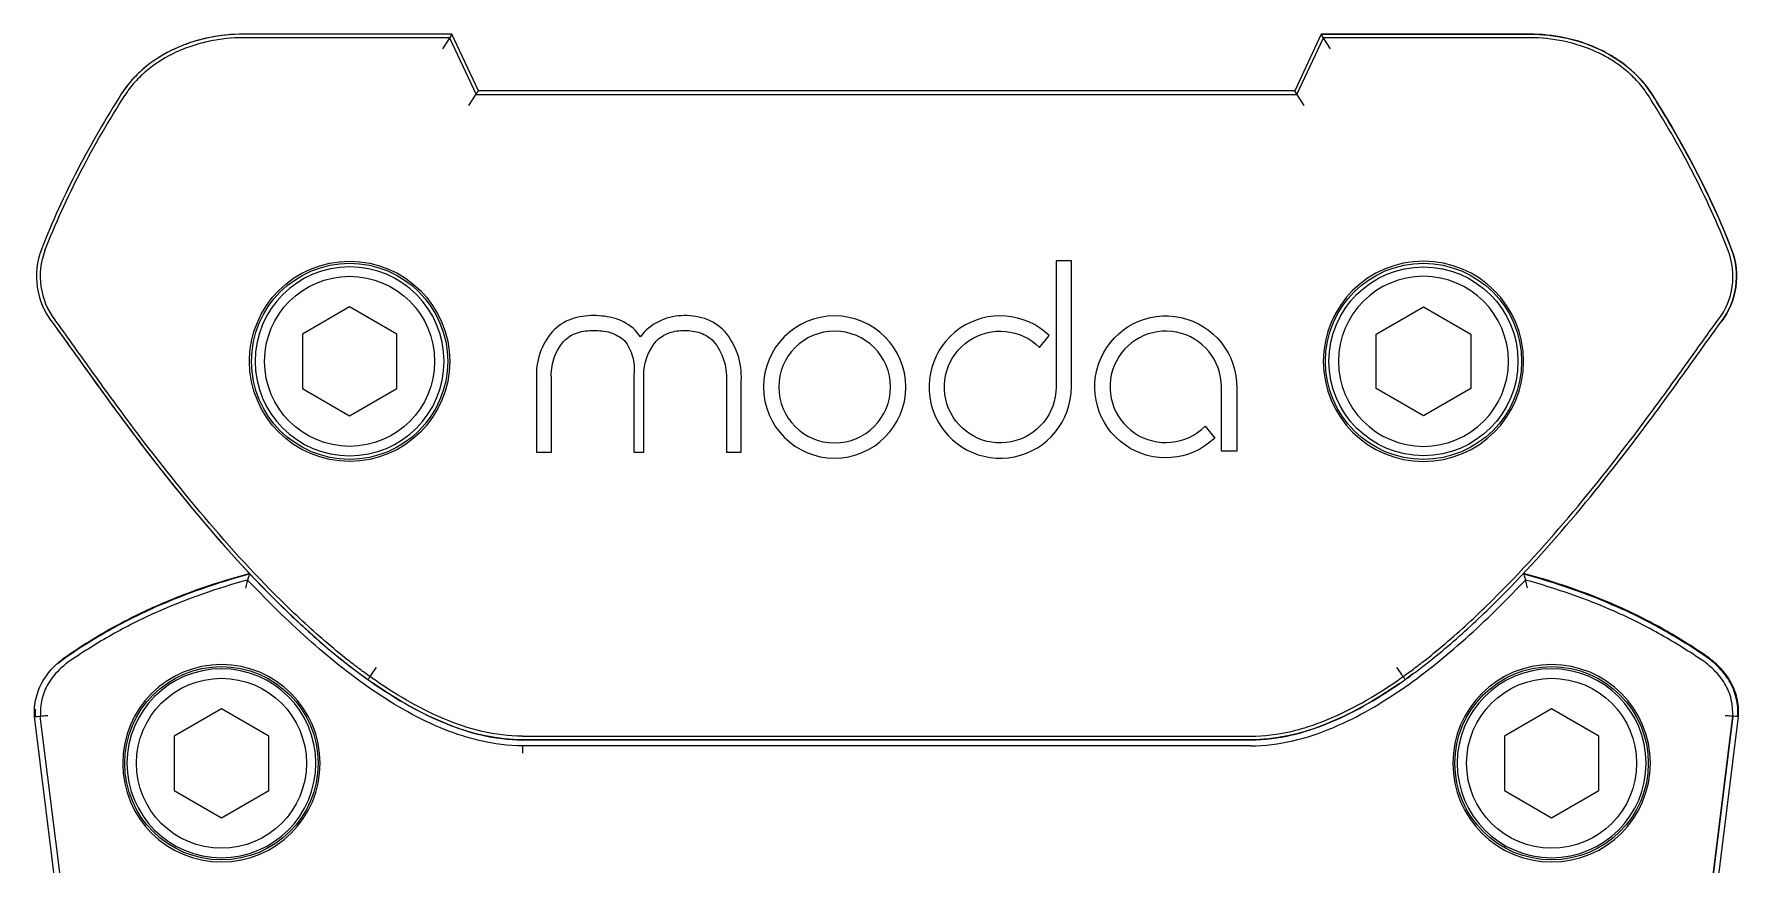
# Model space of a CAD drawing. Header units: inches. Extents: x -1 to 22.2, y 2.7 to 16.5.
# Drawn here: x 20.377 to 22.155, y 9.419 to 10.284 of the extents above; entities that cross this region are included whole.
import ezdxf

# ---------------------------------------------------------------- set-up
doc = ezdxf.new("R2010")
doc.units = ezdxf.units.IN
doc.header["$MEASUREMENT"] = 0
doc.layers.add('Graze 2.0', color=7, linetype='Continuous')

msp = doc.modelspace()

# ---------------------------------------------------------------- linework, layer by layer
at = {"layer": 'Graze 2.0'}
for p, q in [((20.812275, 10.284219), (20.595297, 10.284219)), ((20.809868, 10.280439), (20.595297, 10.280439)), ((20.809997, 10.280642), (20.802473, 10.268833)), ((20.809868, 10.280439), (20.837405, 10.221384)), ((20.812275, 10.284219), (20.809997, 10.280642)), ((20.839813, 10.225164), (20.812275, 10.284219)), ((21.717787, 10.284219), (21.690249, 10.225164)), ((21.692657, 10.221384), (21.720195, 10.280439)), ((21.720066, 10.280642), (21.717787, 10.284219)), ((21.934765, 10.284219), (21.717787, 10.284219)), ((21.727589, 10.268833), (21.720066, 10.280642)), ((21.934765, 10.280439), (21.720195, 10.280439)), ((20.837534, 10.221587), (20.839813, 10.225164)), ((21.690249, 10.225164), (20.839813, 10.225164)), ((21.692528, 10.221587), (21.690249, 10.225164)), ((20.830011, 10.209778), (20.837534, 10.221587)), ((20.837405, 10.221384), (21.692657, 10.221384)), ((21.700052, 10.209778), (21.692528, 10.221587)), ((21.457608, 10.047876), (21.441707, 10.047876)), ((21.441707, 10.047876), (21.441707, 9.916466)), ((21.457608, 9.916466), (21.457608, 10.047876)), ((20.705646, 10.000068), (20.656433, 9.971655)), ((20.754858, 9.971655), (20.705646, 10.000068)), ((21.775204, 9.971655), (21.824417, 10.000068)), ((21.824417, 10.000068), (21.87363, 9.971655)), ((20.656433, 9.971655), (20.656433, 9.914829)), ((20.754858, 9.914829), (20.754858, 9.971655)), ((21.42454, 9.957748), (21.434622, 9.970123)), ((21.775204, 9.914829), (21.775204, 9.971655)), ((21.87363, 9.971655), (21.87363, 9.914829)), ((20.900327, 9.924797), (20.900327, 9.848753)), ((20.915882, 9.848753), (20.915882, 9.925177)), ((21.001914, 9.929674), (21.001914, 9.848753)), ((21.012164, 9.848753), (21.012164, 9.928102)), ((21.098149, 9.92348), (21.098149, 9.848753)), ((21.1137, 9.848753), (21.1137, 9.92293)), ((20.656433, 9.914829), (20.705646, 9.886416)), ((20.705646, 9.886416), (20.754858, 9.914829)), ((21.61398, 9.849702), (21.61398, 9.916656)), ((21.629848, 9.915338), (21.629848, 9.849702)), ((21.824417, 9.886416), (21.775204, 9.914829)), ((21.87363, 9.914829), (21.824417, 9.886416)), ((21.596894, 9.87552), (21.60696, 9.863156)), ((20.900327, 9.848753), (20.915882, 9.848753)), ((21.001914, 9.848753), (21.012164, 9.848753)), ((21.098149, 9.848753), (21.1137, 9.848753)), ((21.629848, 9.849702), (21.61398, 9.849702)), ((20.530156, 8.344224), (20.377452, 9.572961)), ((20.536082, 8.345061), (20.383411, 9.573542)), ((20.572118, 9.581202), (20.522905, 9.552789)), ((20.621331, 9.552789), (20.572118, 9.581202)), ((21.957945, 9.581202), (21.908732, 9.552789)), ((22.007157, 9.552789), (21.957945, 9.581202)), ((22.146452, 9.573561), (21.993781, 8.345089)), ((22.146652, 9.573542), (21.99398, 8.345061)), ((21.999907, 8.344224), (22.152611, 9.572961)), ((20.522905, 9.552789), (20.522905, 9.495964)), ((20.621331, 9.495964), (20.621331, 9.552789)), ((20.88571, 9.55254), (21.644353, 9.55254)), ((20.88571, 9.548761), (21.644353, 9.548761)), ((21.644353, 9.548761), (20.88571, 9.548761)), ((21.908732, 9.552789), (21.908732, 9.495964)), ((22.007157, 9.495964), (22.007157, 9.552789)), ((20.88571, 9.542776), (20.88571, 9.534904)), ((21.644353, 9.542575), (20.88571, 9.542575)), ((20.522905, 9.495964), (20.572118, 9.467551)), ((20.572118, 9.467551), (20.621331, 9.495964)), ((21.908732, 9.495964), (21.957945, 9.467551)), ((21.957945, 9.467551), (22.007157, 9.495964))]:
    msp.add_line(p, q, dxfattribs=at)
for centre, radius in [((20.705646, 9.943242), 0.104331), ((20.705646, 9.943242), 0.1022), ((20.705646, 9.943242), 0.088583), ((21.824417, 9.943242), 0.1022), ((21.824417, 9.943242), 0.098425), ((20.572118, 9.524377), 0.100737), ((21.957945, 9.524377), 0.100737), ((20.572118, 9.524377), 0.088583), ((21.957945, 9.524377), 0.088583)]:
    msp.add_circle(centre, radius, dxfattribs=at)
at = {"layer": 'Graze 2.0', "extrusion": (0, 0, -1)}
for centre, radius in [((-21.824417, 9.943242), 0.104331), ((-20.705646, 9.943242), 0.098425), ((-21.824417, 9.943242), 0.088583), ((-21.210962, 9.916465), 0.074121), ((-21.210962, 9.916465), 0.05822), ((-20.572118, 9.524377), 0.102867), ((-20.572118, 9.524377), 0.098425), ((-21.957945, 9.524377), 0.102867), ((-21.957945, 9.524377), 0.098425)]:
    msp.add_circle(centre, radius, dxfattribs=at)
at = {"layer": 'Graze 2.0'}
for centre, radius, start, end in [((20.458225, 10.031835), 0.07874, 159.079656, 217.187796), ((20.458225, 10.031835), 0.07874, 159.079656, 217.187796), ((20.458225, 10.031835), 0.074961, 159.079656, 217.187796), ((22.071837, 10.031835), 0.074961, 322.812204, 20.920344), ((22.071837, 10.031835), 0.07874, 322.812204, 20.920344), ((20.97091, 9.944873), 0.044617, 32.311824, 43.890986), ((21.383488, 9.916466), 0.07412, 46.378915, 0.000036), ((20.970306, 9.928968), 0.070103, 139.548205, 183.411243), ((21.040337, 9.926945), 0.073472, 356.867796, 40.400317), ((21.555917, 9.916656), 0.058062, 0, 314.889184)]:
    msp.add_arc(centre, radius, start, end, dxfattribs=at)
at = {"layer": 'Graze 2.0', "extrusion": (0, 0, -1)}
for centre, radius, start, end in [((-22.071837, 10.031835), 0.07874, 159.079656, 217.187796), ((-21.555917, 9.916656), 0.073942, 226.346442, 181.021275), ((-21.383488, 9.916466), 0.058219, 180, 134.840768), ((-20.971146, 9.928767), 0.05538, 356.283525, 39.474674), ((-21.067305, 9.928898), 0.055147, 359.172828, 39.685672), ((-21.039474, 9.926752), 0.058767, 140.566498, 183.191887)]:
    msp.add_arc(centre, radius, start, end, dxfattribs=at)
at = {"layer": 'Graze 2.0'}
for points, knots in [([(20.595297, 10.284219), (20.582903, 10.284219), (20.570676, 10.282957), (20.552794, 10.279203), (20.546902, 10.277639), (20.535265, 10.273848), (20.529497, 10.27161), (20.512638, 10.263875), (20.502134, 10.257456), (20.487869, 10.245702), (20.48337, 10.241419), (20.475182, 10.232296), (20.471457, 10.22743), (20.468147, 10.222223)], [0, 0, 0, 0, 0.25, 0.25, 0.375, 0.375, 0.5, 0.5, 0.75, 0.75, 0.875, 0.875, 1, 1, 1, 1]), ([(20.595297, 10.280439), (20.583161, 10.280439), (20.571192, 10.279203), (20.553701, 10.275531), (20.54794, 10.274002), (20.536569, 10.270298), (20.530936, 10.268112), (20.514488, 10.260565), (20.504261, 10.254311), (20.490412, 10.242899), (20.486051, 10.238747), (20.478127, 10.229919), (20.474529, 10.225218), (20.471337, 10.220195)], [0, 0, 0, 0, 0.25, 0.25, 0.375, 0.375, 0.5, 0.5, 0.75, 0.75, 0.875, 0.875, 1, 1, 1, 1]), ([(22.061915, 10.222223), (22.058609, 10.227425), (22.054889, 10.232286), (22.046713, 10.241397), (22.042223, 10.245674), (22.032729, 10.253504), (22.027739, 10.257055), (22.017326, 10.263505), (22.011879, 10.266415), (21.995084, 10.274134), (21.983386, 10.277918), (21.959251, 10.282986), (21.947064, 10.284219), (21.934765, 10.284219)], [0, 0, 0, 0, 0.125, 0.125, 0.25, 0.25, 0.375, 0.375, 0.5, 0.5, 0.75, 0.75, 1, 1, 1, 1]), ([(22.058725, 10.220195), (22.055536, 10.225213), (22.051944, 10.229909), (22.044032, 10.238726), (22.03968, 10.242872), (22.030462, 10.250474), (22.025611, 10.253927), (22.015473, 10.260207), (22.010164, 10.263043), (21.993779, 10.270574), (21.982346, 10.274274), (21.958738, 10.279232), (21.946808, 10.280439), (21.934765, 10.280439)], [0, 0, 0, 0, 0.125, 0.125, 0.25, 0.25, 0.375, 0.375, 0.5, 0.5, 0.75, 0.75, 1, 1, 1, 1]), ([(20.468147, 10.222223), (20.451803, 10.196507), (20.436479, 10.170158), (20.408354, 10.116102), (20.395556, 10.088412), (20.384676, 10.059951)], [0, 0, 0, 0, 0.5, 0.5, 1, 1, 1, 1]), ([(20.388206, 10.058601), (20.399024, 10.0869), (20.411763, 10.114465), (20.439776, 10.168306), (20.455048, 10.194565), (20.471337, 10.220195)], [0, 0, 0, 0, 0.5, 0.5, 1, 1, 1, 1]), ([(22.141856, 10.058601), (22.131039, 10.086899), (22.118301, 10.114462), (22.09029, 10.1683), (22.075011, 10.194571), (22.058725, 10.220195)], [0, 0, 0, 0, 0.5, 0.5, 1, 1, 1, 1]), ([(22.145387, 10.059951), (22.134507, 10.088411), (22.12171, 10.116099), (22.093587, 10.170152), (22.078255, 10.196513), (22.061915, 10.222223)], [0, 0, 0, 0, 0.5, 0.5, 1, 1, 1, 1]), ([(20.395496, 9.984242), (20.40182, 9.975908), (20.407884, 9.967382), (20.420057, 9.950364), (20.426127, 9.941843), (20.444412, 9.916335), (20.4567, 9.899402), (20.494145, 9.849044), (20.519887, 9.816007), (20.573626, 9.751961), (20.601585, 9.720925), (20.646216, 9.676806), (20.661558, 9.662508), (20.685297, 9.642084), (20.693338, 9.63544), (20.705627, 9.625768), (20.709762, 9.622593), (20.717499, 9.616808), (20.721102, 9.614199), (20.724712, 9.6116)], [0, 0, 0, 0, 0.06278875, 0.06278875, 0.12557751, 0.12557751, 0.25115501, 0.25115501, 0.50231002, 0.50231002, 0.75346503, 0.75346503, 0.87904254, 0.87904254, 0.94183129, 0.94183129, 0.97322567, 0.97322567, 1, 1, 1, 1]), ([(20.726876, 9.614699), (20.723283, 9.617286), (20.719726, 9.619863), (20.712051, 9.6256), (20.707941, 9.628756), (20.695723, 9.638373), (20.687724, 9.644982), (20.6641, 9.665307), (20.64882, 9.679547), (20.604349, 9.723507), (20.576462, 9.754461), (20.522841, 9.818366), (20.497144, 9.851344), (20.45975, 9.901634), (20.447477, 9.918548), (20.429203, 9.94404), (20.423135, 9.952558), (20.410954, 9.969586), (20.404886, 9.978119), (20.398507, 9.986527)], [0, 0, 0, 0, 0.02667398, 0.02667398, 0.0580716, 0.0580716, 0.12086682, 0.12086682, 0.24645728, 0.24645728, 0.49763818, 0.49763818, 0.74881909, 0.74881909, 0.87440955, 0.87440955, 0.93720477, 0.93720477, 1, 1, 1, 1]), ([(21.003064, 9.975805), (20.997859, 9.980878), (20.99002, 9.985465), (20.974976, 9.990005), (20.967451, 9.990852), (20.95219, 9.990948), (20.944312, 9.989948), (20.929363, 9.984675), (20.922179, 9.979746), (20.916961, 9.974452)], [0, 0, 0, 0, 0.25, 0.25, 0.5, 0.5, 0.75, 0.75, 1, 1, 1, 1]), ([(20.928398, 9.963974), (20.930469, 9.966007), (20.932695, 9.967822), (20.937541, 9.970897), (20.940201, 9.97215), (20.948386, 9.974862), (20.954228, 9.975493), (20.962804, 9.975414), (20.965656, 9.975225), (20.971348, 9.974575), (20.97422, 9.974082), (20.982507, 9.97172), (20.987542, 9.968703), (20.991877, 9.964841)], [0, 0, 0, 0, 0.125, 0.125, 0.25, 0.25, 0.5, 0.5, 0.625, 0.625, 0.75, 0.75, 1, 1, 1, 1]), ([(21.096289, 9.974564), (21.09103, 9.980044), (21.083187, 9.985179), (21.067446, 9.990366), (21.059285, 9.991175), (21.035178, 9.990017), (21.018117, 9.982307), (21.008618, 9.968722)], [0, 0, 0, 0, 0.25, 0.25, 0.5, 0.5, 1, 1, 1, 1]), ([(21.024866, 9.964114), (21.026845, 9.966049), (21.028959, 9.967793), (21.033546, 9.970782), (21.036058, 9.972027), (21.04382, 9.974747), (21.049382, 9.975423), (21.060295, 9.975459), (21.065835, 9.974692), (21.076195, 9.971075), (21.080955, 9.968034), (21.084863, 9.964079)], [0, 0, 0, 0, 0.125, 0.125, 0.25, 0.25, 0.5, 0.5, 0.75, 0.75, 1, 1, 1, 1]), ([(21.803186, 9.614699), (21.806785, 9.61729), (21.810348, 9.619871), (21.818037, 9.62562), (21.822155, 9.628782), (21.834399, 9.638422), (21.842419, 9.645049), (21.866112, 9.66544), (21.881385, 9.679683), (21.925789, 9.723591), (21.953656, 9.754524), (22.007259, 9.818414), (22.032958, 9.851396), (22.07034, 9.901671), (22.082607, 9.918577), (22.100874, 9.944059), (22.106939, 9.952574), (22.119115, 9.969595), (22.125181, 9.978125), (22.131555, 9.986527)], [0, 0, 0, 0, 0.02668085, 0.02668085, 0.05807824, 0.05807824, 0.12087302, 0.12087302, 0.24646259, 0.24646259, 0.49764173, 0.49764173, 0.74882086, 0.74882086, 0.87441043, 0.87441043, 0.93720522, 0.93720522, 1, 1, 1, 1]), ([(21.805363, 9.611609), (21.808975, 9.61421), (21.81258, 9.61682), (21.820327, 9.622612), (21.824469, 9.625794), (21.836784, 9.635489), (21.844846, 9.642151), (21.868654, 9.662642), (21.883989, 9.676943), (21.928553, 9.721008), (21.956492, 9.752024), (22.010213, 9.816055), (22.035957, 9.849095), (22.07339, 9.899438), (22.085672, 9.916365), (22.103949, 9.941862), (22.110017, 9.95038), (22.122185, 9.967391), (22.128247, 9.975914), (22.134566, 9.984242)], [0, 0, 0, 0, 0.02674934, 0.02674934, 0.05814452, 0.05814452, 0.12093488, 0.12093488, 0.24651562, 0.24651562, 0.49767708, 0.49767708, 0.74883854, 0.74883854, 0.87441927, 0.87441927, 0.93720963, 0.93720963, 1, 1, 1, 1]), ([(20.991877, 9.964841), (20.995868, 9.959956), (20.998832, 9.954288), (21.002185, 9.942296), (21.002652, 9.935932), (21.001914, 9.929674)], [0, 0, 0, 0, 0.5, 0.5, 1, 1, 1, 1]), ([(20.413681, 9.638128), (20.428027, 9.647694), (20.442645, 9.656817), (20.472779, 9.673602), (20.48821, 9.681268), (20.535527, 9.70219), (20.568111, 9.713226), (20.601362, 9.722289)], [0, 0, 0, 0, 0.25, 0.25, 0.5, 0.5, 1, 1, 1, 1]), ([(20.601116, 9.721406), (20.567951, 9.712367), (20.535357, 9.70128), (20.488211, 9.680394), (20.472862, 9.672755), (20.442952, 9.656078), (20.428409, 9.647002), (20.414118, 9.637473)], [0, 0, 0, 0, 0.5, 0.5, 0.75, 0.75, 1, 1, 1, 1]), ([(20.59942, 9.71534), (20.56765, 9.706531), (20.536567, 9.695886), (20.49088, 9.675685), (20.475619, 9.668104), (20.445825, 9.651507), (20.431361, 9.642483), (20.417112, 9.632981)], [0, 0, 0, 0, 0.49081973, 0.49081973, 0.74540986, 0.74540986, 1, 1, 1, 1]), ([(20.599483, 9.715566), (20.599465, 9.715501), (20.599139, 9.71433), (20.598213, 9.710976), (20.59762, 9.708821), (20.597043, 9.706708)], [0, 0, 0, 0, 0.5, 0.5, 1, 1, 1, 1]), ([(20.88571, 9.542575), (20.870745, 9.542575), (20.856188, 9.54448), (20.834871, 9.549395), (20.827843, 9.551379), (20.813937, 9.555952), (20.807043, 9.558548), (20.786876, 9.566974), (20.77398, 9.573467), (20.748995, 9.587736), (20.736905, 9.595506), (20.713321, 9.611992), (20.701803, 9.620723), (20.679453, 9.638798), (20.668593, 9.648154), (20.647357, 9.667363), (20.63698, 9.677216), (20.617514, 9.696469), (20.608403, 9.705864), (20.59942, 9.71534)], [0, 0, 0, 0, 0.12637047, 0.12637047, 0.18955571, 0.18955571, 0.25274095, 0.25274095, 0.37911142, 0.37911142, 0.5054819, 0.5054819, 0.63185237, 0.63185237, 0.75822285, 0.75822285, 0.88459332, 0.88459332, 1, 1, 1, 1]), ([(20.601362, 9.722289), (20.601127, 9.721455), (20.600893, 9.720621), (20.600452, 9.719046), (20.600245, 9.718305), (20.599853, 9.716898), (20.599668, 9.716232), (20.599483, 9.715566)], [0, 0, 0, 0, 0.37246657, 0.37246657, 0.7030082, 0.7030082, 1, 1, 1, 1]), ([(21.644353, 9.542575), (21.659347, 9.542575), (21.673957, 9.544491), (21.702563, 9.551103), (21.716649, 9.555867), (21.756815, 9.572705), (21.78147, 9.587337), (21.816728, 9.611982), (21.828216, 9.620685), (21.850592, 9.638773), (21.86146, 9.648138), (21.882701, 9.66736), (21.893081, 9.677214), (21.91255, 9.69647), (21.921661, 9.705866), (21.930642, 9.71534)], [0, 0, 0, 0, 0.12637067, 0.12637067, 0.25274135, 0.25274135, 0.5054827, 0.5054827, 0.63185337, 0.63185337, 0.75822405, 0.75822405, 0.88459472, 0.88459472, 1, 1, 1, 1]), ([(22.116382, 9.638128), (22.102048, 9.647686), (22.087441, 9.656802), (22.057331, 9.673577), (22.041914, 9.681238), (21.994635, 9.702151), (21.96194, 9.71323), (21.928701, 9.722289)], [0, 0, 0, 0, 0.25, 0.25, 0.5, 0.5, 1, 1, 1, 1]), ([(21.928701, 9.722289), (21.928945, 9.721423), (21.929188, 9.720556), (21.929633, 9.718965), (21.929835, 9.71824), (21.930218, 9.716866), (21.930399, 9.716216), (21.93058, 9.715566)], [0, 0, 0, 0, 0.38689188, 0.38689188, 0.71022085, 0.71022085, 1, 1, 1, 1]), ([(22.115945, 9.637473), (22.101651, 9.647004), (22.087083, 9.656097), (22.057062, 9.672829), (22.041688, 9.680472), (21.994548, 9.701339), (21.962089, 9.712373), (21.928947, 9.721406)], [0, 0, 0, 0, 0.25, 0.25, 0.5, 0.5, 1, 1, 1, 1]), ([(21.93302, 9.706708), (21.932442, 9.708821), (21.93185, 9.710976), (21.930923, 9.71433), (21.930598, 9.715501), (21.93058, 9.715566)], [0, 0, 0, 0, 0.5, 0.5, 1, 1, 1, 1]), ([(22.11295, 9.632981), (22.098713, 9.642475), (22.08426, 9.651493), (22.05449, 9.668079), (22.039245, 9.675655), (21.993592, 9.695849), (21.962411, 9.706531), (21.930643, 9.71534)], [0, 0, 0, 0, 0.25459094, 0.25459094, 0.50918189, 0.50918189, 1, 1, 1, 1]), ([(20.377452, 9.572961), (20.376978, 9.579538), (20.37749, 9.586021), (20.379762, 9.5956), (20.380769, 9.598744), (20.383227, 9.604773), (20.384685, 9.607681), (20.388021, 9.613305), (20.389909, 9.616025), (20.393962, 9.621132), (20.396139, 9.623541), (20.403056, 9.630397), (20.408209, 9.634479), (20.413681, 9.638128)], [0, 0, 0, 0, 0.25, 0.25, 0.375, 0.375, 0.5, 0.5, 0.625, 0.625, 0.75, 0.75, 1, 1, 1, 1]), ([(22.151827, 9.573038), (22.152294, 9.579544), (22.151783, 9.585957), (22.148777, 9.598591), (22.146301, 9.604596), (22.139688, 9.615716), (22.135585, 9.620792), (22.126456, 9.629828), (22.121348, 9.63387), (22.115945, 9.637473)], [0, 0, 0, 0, 0.25, 0.25, 0.5, 0.5, 0.75, 0.75, 1, 1, 1, 1]), ([(22.152611, 9.572961), (22.153084, 9.579539), (22.152572, 9.586021), (22.1503, 9.595601), (22.149294, 9.598745), (22.146836, 9.604773), (22.145378, 9.607682), (22.142042, 9.613305), (22.140153, 9.616025), (22.136101, 9.621133), (22.133924, 9.623541), (22.127007, 9.630397), (22.121852, 9.63448), (22.116382, 9.638128)], [0, 0, 0, 0, 0.25, 0.25, 0.375, 0.375, 0.5, 0.5, 0.625, 0.625, 0.75, 0.75, 1, 1, 1, 1]), ([(20.417112, 9.632981), (20.411913, 9.629514), (20.40709, 9.625686), (20.400654, 9.619307), (20.398642, 9.61708), (20.39492, 9.612388), (20.393193, 9.609899), (20.390153, 9.604775), (20.388831, 9.602136), (20.38662, 9.596711), (20.385708, 9.593867), (20.383667, 9.585258), (20.3832, 9.579474), (20.383611, 9.573561)], [0, 0, 0, 0, 0.25054885, 0.25054885, 0.37582351, 0.37582351, 0.50109816, 0.50109816, 0.62637281, 0.62637281, 0.75164747, 0.75164747, 1, 1, 1, 1]), ([(20.726758, 9.614534), (20.72679, 9.614578), (20.727546, 9.615639), (20.730071, 9.619182), (20.731844, 9.621669), (20.733613, 9.624151)], [0, 0, 0, 0, 0.5, 0.5, 1, 1, 1, 1]), ([(21.796449, 9.62415), (21.798218, 9.621668), (21.799991, 9.619182), (21.802516, 9.615639), (21.803273, 9.614578), (21.803304, 9.614534)], [0, 0, 0, 0, 0.5, 0.5, 1, 1, 1, 1]), ([(22.146452, 9.573561), (22.146863, 9.579477), (22.146397, 9.585254), (22.144354, 9.593869), (22.143444, 9.596708), (22.14123, 9.602139), (22.13991, 9.604775), (22.13687, 9.609899), (22.135142, 9.61239), (22.131421, 9.617079), (22.129409, 9.619307), (22.122973, 9.625686), (22.118148, 9.629515), (22.11295, 9.632981)], [0, 0, 0, 0, 0.24835318, 0.24835318, 0.37362767, 0.37362767, 0.49890217, 0.49890217, 0.62417666, 0.62417666, 0.74945115, 0.74945115, 1, 1, 1, 1]), ([(20.724683, 9.611621), (20.72497, 9.612025), (20.725258, 9.612429), (20.725768, 9.613144), (20.725989, 9.613455), (20.726393, 9.614022), (20.726576, 9.614278), (20.726758, 9.614534)], [0, 0, 0, 0, 0.41591971, 0.41591971, 0.73627407, 0.73627407, 1, 1, 1, 1]), ([(20.724712, 9.6116), (20.72534, 9.611158), (20.725967, 9.610715), (20.738406, 9.601935), (20.750526, 9.594075), (20.775583, 9.579629), (20.788452, 9.573079), (20.81509, 9.561839), (20.828773, 9.55719), (20.856874, 9.550637), (20.87134, 9.548761), (20.88571, 9.548761)], [0, 0, 0, 0, 0.01310113, 0.01310113, 0.25982585, 0.25982585, 0.50655056, 0.50655056, 0.75327528, 0.75327528, 1, 1, 1, 1]), ([(20.88571, 9.55254), (20.871665, 9.55254), (20.857488, 9.554374), (20.829875, 9.560814), (20.816392, 9.565393), (20.790089, 9.57649), (20.777356, 9.582969), (20.752529, 9.597283), (20.740504, 9.605081), (20.728141, 9.613807), (20.727509, 9.614253), (20.726876, 9.614699)], [0, 0, 0, 0, 0.24667467, 0.24667467, 0.49334934, 0.49334934, 0.740024, 0.740024, 0.98669867, 0.98669867, 1, 1, 1, 1]), ([(21.644353, 9.55254), (21.658546, 9.55254), (21.67253, 9.554365), (21.693278, 9.559202), (21.700147, 9.561167), (21.713651, 9.565659), (21.720309, 9.568191), (21.74004, 9.576522), (21.75281, 9.583026), (21.777545, 9.597292), (21.789555, 9.605078), (21.801921, 9.613806), (21.802554, 9.614253), (21.803186, 9.614699)], [0, 0, 0, 0, 0.24667618, 0.24667618, 0.37001427, 0.37001427, 0.49335236, 0.49335236, 0.74002854, 0.74002854, 0.98670472, 0.98670472, 1, 1, 1, 1]), ([(21.644353, 9.548761), (21.658874, 9.548761), (21.673144, 9.550628), (21.694258, 9.555549), (21.701239, 9.557547), (21.714945, 9.562107), (21.721695, 9.564674), (21.741678, 9.573111), (21.754583, 9.579686), (21.779548, 9.594084), (21.791652, 9.601932), (21.8041, 9.610718), (21.804732, 9.611164), (21.805363, 9.611609)], [0, 0, 0, 0, 0.24670337, 0.24670337, 0.37005505, 0.37005505, 0.49340674, 0.49340674, 0.7401101, 0.7401101, 0.98681347, 0.98681347, 1, 1, 1, 1]), ([(21.80538, 9.611621), (21.805102, 9.612012), (21.804823, 9.612402), (21.804319, 9.61311), (21.804092, 9.613428), (21.803678, 9.614009), (21.803491, 9.614271), (21.803304, 9.614534)], [0, 0, 0, 0, 0.40207111, 0.40207111, 0.72934977, 0.72934977, 1, 1, 1, 1]), ([(20.377452, 9.572961), (20.378468, 9.573061), (20.379484, 9.57316), (20.38147, 9.573354), (20.38244, 9.573448), (20.383411, 9.573542)], [0, 0, 0, 0, 0.51149409, 0.51149409, 1, 1, 1, 1]), ([(20.383411, 9.573542), (20.383464, 9.573547), (20.384336, 9.573632), (20.387219, 9.573909), (20.389241, 9.574103), (20.391249, 9.574293)], [0, 0, 0, 0, 0.5, 0.5, 1, 1, 1, 1]), ([(22.138813, 9.574293), (22.140822, 9.574103), (22.142843, 9.573909), (22.145727, 9.573632), (22.146598, 9.573547), (22.146652, 9.573542)], [0, 0, 0, 0, 0.5, 0.5, 1, 1, 1, 1]), ([(22.152611, 9.572961), (22.151596, 9.573061), (22.150581, 9.57316), (22.148594, 9.573354), (22.147623, 9.573448), (22.146652, 9.573542)], [0, 0, 0, 0, 0.51103263, 0.51103263, 1, 1, 1, 1])]:
    msp.add_open_spline(points, degree=3, knots=knots, dxfattribs=at)
for points in [[(20.595297, 10.284219), (20.541467, 10.284219), (20.492316, 10.260249), (20.468147, 10.222223)], [(20.812275, 10.284219), (20.690873, 10.284219), (20.595297, 10.284219), (20.595297, 10.284219)], [(21.717787, 10.284219), (21.83919, 10.284219), (21.934766, 10.284219), (21.934765, 10.284219)], [(21.934765, 10.284219), (21.988596, 10.284219), (22.037747, 10.260249), (22.061915, 10.222223)], [(22.061915, 10.222223), (22.088242, 10.180801), (22.121447, 10.122575), (22.145387, 10.059951)], [(20.395496, 9.984242), (20.435812, 9.931104), (20.572836, 9.720794), (20.722651, 9.613081)], [(20.414118, 9.637473), (20.410126, 9.634811), (20.406328, 9.631938), (20.402775, 9.628799)], [(20.722396, 9.61326), (20.720915, 9.614325), (20.71944, 9.615398), (20.717968, 9.616478)], [(20.75591, 9.59105), (20.747151, 9.596334), (20.738573, 9.601932), (20.730141, 9.607785)], [(20.88571, 9.548761), (20.834907, 9.548761), (20.78205, 9.571841), (20.730525, 9.607524)], [(21.799538, 9.607524), (21.748013, 9.571841), (21.695156, 9.548761), (21.644353, 9.548761)], [(21.813647, 9.617628), (21.811571, 9.616093), (21.809493, 9.614577), (21.807412, 9.613081)], [(21.813639, 9.617614), (21.811584, 9.616095), (21.80952, 9.614591), (21.807448, 9.613102)], [(20.378145, 9.580786), (20.378019, 9.578222), (20.378049, 9.575639), (20.378236, 9.573038)]]:
    msp.add_open_spline(points, degree=3, dxfattribs=at)

doc.saveas('drawing.dxf')
